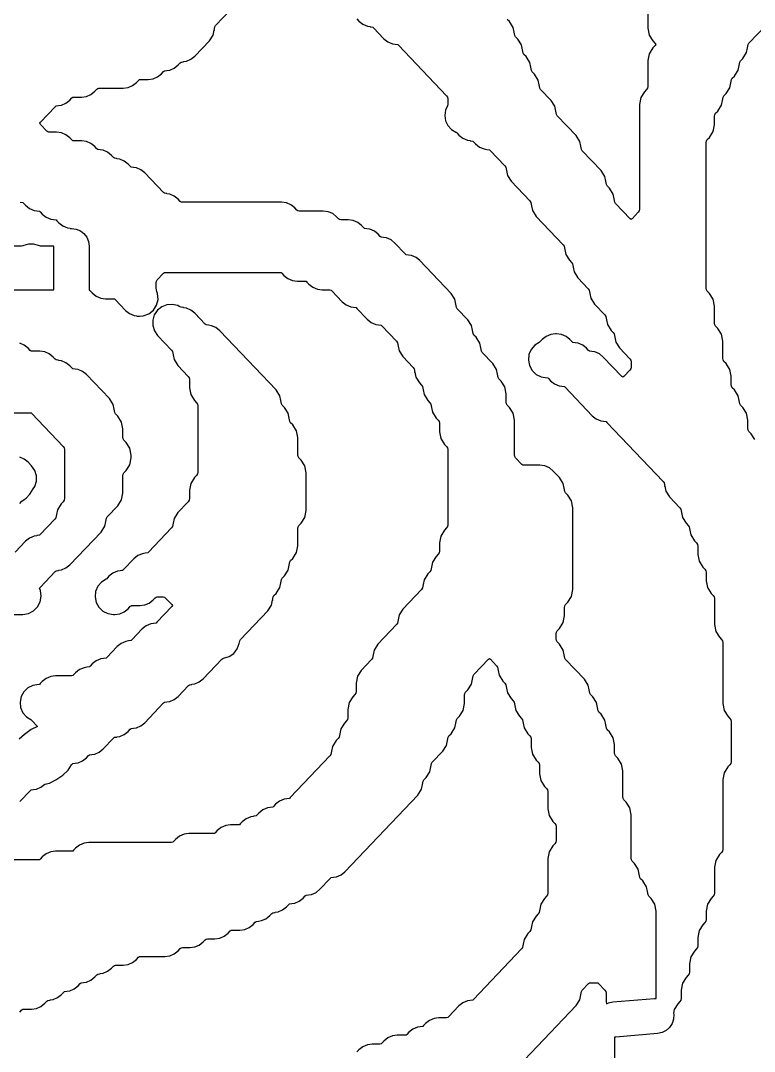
# Model space of a CAD drawing. Header units: millimetres. Extents: x 0 to 63, y 0 to 126.
# Drawn here: x 20.25 to 40.19, y 28.01 to 56.02 of the extents above; entities that cross this region are included whole.
import ezdxf

# ---------------------------------------------------------------- set-up
doc = ezdxf.new("R2010")
doc.units = ezdxf.units.MM
doc.layers.add('CUT', color=1, linetype='Continuous')

msp = doc.modelspace()

# ---------------------------------------------------------------- linework, layer by layer
at = {"layer": 'CUT'}
for points in [[(37.2967, 58.663), (37.2967, 55.8125), (37.3323, 55.627), (37.4343, 55.468), (37.497, 55.4021), (37.5162, 55.3745), (37.497, 55.3469), (37.4343, 55.2809), (37.3323, 55.1219), (37.2967, 54.9365), (37.2967, 54.2306), (37.2882, 54.1864), (37.2638, 54.1484), (37.2078, 54.0894), (37.1058, 53.9304), (37.0702, 53.745), (37.0702, 50.8945), (37.0617, 50.8502), (37.0373, 50.8123), (36.8716, 50.638), (36.8437, 50.6167), (36.8157, 50.638), (36.4235, 51.0506), (36.3992, 51.0885), (36.3816, 51.1795), (36.38, 51.1792), (36.355, 51.3092), (36.253, 51.4682), (36.197, 51.5272), (36.1726, 51.5651), (36.1551, 51.6561), (36.1535, 51.6558), (36.1285, 51.7858), (36.0265, 51.9448), (35.5174, 52.4804), (35.4931, 52.5183), (35.4756, 52.6093), (35.4739, 52.609), (35.4489, 52.7389), (35.347, 52.8979), (34.8379, 53.4336), (34.8136, 53.4715), (34.7961, 53.5625), (34.7944, 53.5622), (34.7694, 53.6921), (34.6675, 53.8511), (34.3849, 54.1484), (34.3606, 54.1864), (34.3431, 54.2774), (34.3414, 54.2771), (34.3164, 54.407), (34.2145, 54.566), (34.1584, 54.625), (34.1341, 54.663), (34.1166, 54.754), (34.1149, 54.7537), (34.0899, 54.8836), (33.988, 55.0426), (33.9319, 55.1016), (33.9076, 55.1396), (33.8901, 55.2306), (33.8884, 55.2303), (33.8634, 55.3602), (33.7615, 55.5192), (33.7054, 55.5782), (33.6811, 55.6162), (33.6635, 55.7072), (33.6619, 55.7069), (33.6369, 55.8368), (33.535, 55.9958), (33.4789, 56.0548)], [(40.2056, 44.6368), (40.1037, 44.7958), (40.0476, 44.8548), (40.0233, 44.8928), (40.0148, 44.937), (40.0148, 45.1662), (39.9791, 45.3517), (39.8772, 45.5107), (39.8211, 45.5697), (39.7968, 45.6077), (39.7793, 45.6987), (39.7776, 45.6984), (39.7526, 45.8283), (39.6507, 45.9873), (39.5946, 46.0463), (39.5703, 46.0843), (39.5618, 46.1285), (39.5618, 46.3577), (39.5261, 46.5432), (39.4242, 46.7022), (39.3681, 46.7612), (39.3438, 46.7991), (39.3352, 46.8434), (39.3352, 47.3109), (39.2996, 47.4964), (39.1977, 47.6554), (39.1416, 47.7144), (39.1172, 47.7523), (39.1087, 47.7966), (39.1087, 48.2641), (39.0731, 48.4496), (38.9711, 48.6086), (38.9151, 48.6676), (38.8907, 48.7055), (38.8822, 48.7498), (38.8822, 52.7055), (38.8907, 52.7498), (38.9151, 52.7877), (38.9711, 52.8467), (39.0731, 53.0057), (39.1087, 53.1912), (39.1087, 53.4204), (39.1172, 53.4647), (39.1416, 53.5026), (39.1977, 53.5616), (39.2996, 53.7206), (39.3246, 53.8506), (39.3262, 53.8502), (39.3438, 53.9413), (39.3681, 53.9792), (39.4242, 54.0382), (39.5261, 54.1972), (39.5511, 54.3272), (39.5528, 54.3268), (39.5703, 54.4179), (39.5946, 54.4558), (39.6507, 54.5148), (39.7526, 54.6738), (39.7776, 54.8038), (39.7793, 54.8034), (39.7968, 54.8945), (39.8211, 54.9324), (39.8772, 54.9914), (39.9791, 55.1504), (40.0041, 55.2804), (40.0058, 55.28), (40.0233, 55.3711), (40.0476, 55.409), (41.2362, 56.6595)], [(33.5939, 27.4108), (35.347, 29.2552), (35.4489, 29.4142), (35.4739, 29.5442), (35.4756, 29.5439), (35.4931, 29.6349), (35.5174, 29.6728), (35.6878, 29.8521), (35.713, 29.8722), (35.745, 29.8766), (35.9038, 29.8766), (35.9358, 29.8722), (35.9609, 29.8521), (36.1313, 29.6728), (36.1556, 29.6349), (36.1641, 29.5907), (36.1641, 29.3614), (36.175828, 29.300493), (36.227929, 29.327395), (36.350354, 29.35411), (37.482954, 29.44941), (37.5232, 29.447519), (37.5232, 31.8216), (37.4875, 32.007), (37.3856, 32.166), (37.3295, 32.225), (37.3052, 32.263), (37.2877, 32.354), (37.286, 32.3537), (37.261, 32.4836), (37.1591, 32.6426), (37.103, 32.7016), (37.0787, 32.7396), (37.0612, 32.8306), (37.0595, 32.8303), (37.0345, 32.9602), (36.9326, 33.1192), (36.8765, 33.1782), (36.8522, 33.2162), (36.8437, 33.2604), (36.8437, 34.4428), (36.808, 34.6283), (36.7061, 34.7873), (36.65, 34.8463), (36.6257, 34.8843), (36.6172, 34.9285), (36.6172, 35.6343), (36.5815, 35.8198), (36.4796, 35.9788), (36.4235, 36.0378), (36.3992, 36.0757), (36.3906, 36.12), (36.3906, 36.3492), (36.355, 36.5347), (36.253, 36.6937), (36.197, 36.7527), (36.1726, 36.7906), (36.1551, 36.8817), (36.1535, 36.8813), (36.1285, 37.0113), (36.0265, 37.1703), (35.9705, 37.2293), (35.9461, 37.2672), (35.9286, 37.3583), (35.9269, 37.3579), (35.902, 37.4879), (35.8, 37.6469), (35.7439, 37.7059), (35.7196, 37.7438), (35.7021, 37.8349), (35.7004, 37.8345), (35.6754, 37.9645), (35.5735, 38.1235), (35.0644, 38.6591), (35.0401, 38.697), (35.0226, 38.7881), (35.0209, 38.7877), (34.9959, 38.9177), (34.894, 39.0767), (34.8379, 39.1357), (34.8136, 39.1736), (34.8051, 39.2179), (34.8051, 39.3609), (34.8136, 39.4051), (34.8379, 39.443), (34.894, 39.5021), (34.9959, 39.6611), (35.0316, 39.8465), (35.0316, 40.0758), (35.0401, 40.12), (35.0644, 40.1579), (35.1205, 40.2169), (35.2224, 40.376), (35.2581, 40.5614), (35.2581, 42.7833), (35.2224, 42.9687), (35.1205, 43.1277), (35.0644, 43.1867), (35.0401, 43.2247), (35.0226, 43.3157), (35.0209, 43.3154), (34.9959, 43.4453), (34.894, 43.6043), (34.7264, 43.7806), (34.6213, 43.8649), (34.4975, 43.918), (34.364, 43.9362), (33.9329, 43.9362), (33.9009, 43.9405), (33.8757, 43.9607), (33.7054, 44.1399), (33.6811, 44.1779), (33.6725, 44.2221), (33.6725, 45.1662), (33.6369, 45.3517), (33.535, 45.5107), (33.4789, 45.5697), (33.4545, 45.6077), (33.446, 45.6519), (33.446, 45.8811), (33.4104, 46.0666), (33.3084, 46.2256), (33.2524, 46.2846), (33.228, 46.3225), (33.2105, 46.4136), (33.2089, 46.4133), (33.1839, 46.5432), (33.0819, 46.7022), (32.7993, 46.9995), (32.775, 47.0374), (32.7575, 47.1285), (32.7558, 47.1282), (32.7308, 47.2581), (32.6289, 47.4171), (32.5728, 47.4761), (32.5485, 47.514), (32.531, 47.6051), (32.5293, 47.6047), (32.5043, 47.7347), (32.4024, 47.8937), (32.1198, 48.191), (32.0955, 48.2289), (32.078, 48.32), (32.0763, 48.3196), (32.0513, 48.4496), (31.9494, 48.6086), (31.1023, 49.4998), (30.9972, 49.584), (30.8734, 49.6372), (30.7949, 49.6478), (30.7953, 49.6508), (30.7298, 49.6597), (30.7046, 49.6798), (30.4228, 49.9764), (30.3176, 50.0606), (30.1938, 50.1138), (30.1154, 50.1244), (30.1158, 50.1274), (30.0503, 50.1363), (30.0251, 50.1564), (29.9697, 50.2147), (29.8646, 50.2989), (29.7408, 50.3521), (29.6624, 50.3627), (29.6628, 50.3657), (29.5973, 50.3746), (29.5721, 50.3947), (29.5167, 50.453), (29.4116, 50.5372), (29.2878, 50.5904), (29.1543, 50.6085), (28.9497, 50.6085), (28.9177, 50.6129), (28.8926, 50.633), (28.8372, 50.6913), (28.7321, 50.7755), (28.6083, 50.8287), (28.4748, 50.8468), (27.8172, 50.8468), (27.7852, 50.8512), (27.76, 50.8713), (27.7047, 50.9296), (27.5995, 51.0138), (27.4757, 51.067), (27.3423, 51.0851), (24.6461, 51.0851), (24.6141, 51.0895), (24.5889, 51.1096), (24.5335, 51.1679), (24.4284, 51.2521), (24.3046, 51.3053), (24.2262, 51.3159), (24.2266, 51.3188), (24.1611, 51.3278), (24.1359, 51.3479), (23.6275, 51.8828), (23.5224, 51.967), (23.3986, 52.0201), (23.3201, 52.0308), (23.3205, 52.0337), (23.255, 52.0426), (23.2299, 52.0628), (23.1745, 52.1211), (23.0694, 52.2053), (22.9456, 52.2584), (22.8671, 52.2691), (22.8675, 52.272), (22.802, 52.2809), (22.7769, 52.3011), (22.7215, 52.3594), (22.6164, 52.4436), (22.4926, 52.4967), (22.4141, 52.5074), (22.4145, 52.5103), (22.349, 52.5192), (22.3238, 52.5394), (22.2685, 52.5977), (22.1633, 52.6819), (22.0396, 52.735), (21.9061, 52.7532), (21.7015, 52.7532), (21.6695, 52.7575), (21.6443, 52.7777), (21.5889, 52.836), (21.4838, 52.9202), (21.36, 52.9733), (21.2265, 52.9915), (21.0219, 52.9915), (20.99, 52.9958), (20.9648, 53.016), (20.7878, 53.2022), (20.7686, 53.2298), (20.7878, 53.2574), (21.1913, 53.6819), (21.2165, 53.702), (21.282, 53.7109), (21.2816, 53.7139), (21.36, 53.7245), (21.4838, 53.7777), (21.5889, 53.8619), (21.6443, 53.9202), (21.6695, 53.9403), (21.7015, 53.9447), (21.9061, 53.9447), (22.0396, 53.9628), (22.1633, 54.016), (22.2685, 54.1002), (22.3238, 54.1585), (22.349, 54.1786), (22.381, 54.183), (23.0386, 54.183), (23.1721, 54.2011), (23.2959, 54.2543), (23.401, 54.3385), (23.4564, 54.3968), (23.4816, 54.4169), (23.5135, 54.4213), (23.7181, 54.4213), (23.8516, 54.4394), (23.9754, 54.4926), (24.0805, 54.5768), (24.1359, 54.6351), (24.1611, 54.6552), (24.2266, 54.6641), (24.2262, 54.6671), (24.3046, 54.6777), (24.4284, 54.7309), (24.5335, 54.8151), (24.5889, 54.8733), (24.6141, 54.8935), (24.6796, 54.9024), (24.6792, 54.9054), (24.7576, 54.916), (24.8814, 54.9691), (24.9866, 55.0534), (25.3807, 55.468), (25.4826, 55.627), (25.5076, 55.757), (25.5093, 55.7566), (25.5268, 55.8477), (25.5511, 55.8856), (26.1745, 56.5414)], [(29.3922, 56.0648), (29.4476, 56.0066), (29.5527, 55.9223), (29.6765, 55.8692), (29.755, 55.8585), (29.7546, 55.8556), (29.82, 55.8467), (29.8452, 55.8265), (30.1271, 55.53), (30.2322, 55.4457), (30.356, 55.3926), (30.4345, 55.3819), (30.4341, 55.379), (30.4996, 55.3701), (30.5247, 55.3499), (31.8277, 53.9792), (31.852, 53.9413), (31.8605, 53.897), (31.8605, 53.754), (31.8508, 53.7036), (31.798, 53.587), (31.7784, 53.4443), (31.8004, 53.3018), (31.8621, 53.1716), (31.9583, 53.0643), (32.0812, 52.989), (32.0846, 52.9875), (32.1103, 52.967), (32.1657, 52.9087), (32.2708, 52.8245), (32.3946, 52.7713), (32.473, 52.7607), (32.4726, 52.7577), (32.5381, 52.7488), (32.5633, 52.7287), (32.6187, 52.6704), (32.7238, 52.5862), (32.8476, 52.533), (32.9261, 52.5224), (32.9257, 52.5195), (32.9912, 52.5105), (33.0163, 52.4904), (33.4132, 52.0728), (33.4375, 52.0349), (33.455, 51.9439), (33.4567, 51.9442), (33.4817, 51.8142), (33.5836, 51.6552), (34.0927, 51.1196), (34.1171, 51.0817), (34.1346, 50.9907), (34.1362, 50.991), (34.1612, 50.8611), (34.2632, 50.7021), (34.9988, 49.9282), (35.0231, 49.8902), (35.0406, 49.7992), (35.0423, 49.7995), (35.0673, 49.6696), (35.1692, 49.5106), (35.2253, 49.4516), (35.2496, 49.4136), (35.2671, 49.3226), (35.2688, 49.3229), (35.2938, 49.193), (35.3957, 49.034), (35.6783, 48.7367), (35.7026, 48.6987), (35.7201, 48.6077), (35.7218, 48.608), (35.7468, 48.4781), (35.8487, 48.3191), (36.1313, 48.0218), (36.1556, 47.9838), (36.1731, 47.8928), (36.1748, 47.8931), (36.1998, 47.7632), (36.3017, 47.6042), (36.3578, 47.5452), (36.3821, 47.5072), (36.3996, 47.4162), (36.4013, 47.4165), (36.4263, 47.2866), (36.5282, 47.1276), (36.8108, 46.8303), (36.8351, 46.7923), (36.8437, 46.7481), (36.8437, 46.6051), (36.8351, 46.5608), (36.8108, 46.5229), (36.6451, 46.3486), (36.6172, 46.3274), (36.5892, 46.3486), (36.0855, 46.8785), (35.9803, 46.9628), (35.8565, 47.0159), (35.7781, 47.0266), (35.7785, 47.0295), (35.713, 47.0384), (35.6878, 47.0586), (35.6324, 47.1168), (35.5273, 47.2011), (35.4035, 47.2542), (35.3251, 47.2649), (35.3255, 47.2678), (35.26, 47.2767), (35.2348, 47.2969), (35.1794, 47.3551), (35.0743, 47.4394), (34.9505, 47.4925), (34.817, 47.5106), (34.7932, 47.5106), (34.6597, 47.4925), (34.5359, 47.4394), (34.4307, 47.3551), (34.3754, 47.2969), (34.3438, 47.2715), (34.2267, 47.1985), (34.128, 47.0836), (34.0683, 46.9445), (34.053, 46.7938), (34.0835, 46.6455), (34.157, 46.5131), (34.2667, 46.4088), (34.4027, 46.3421), (34.5115, 46.3254), (34.5112, 46.3237), (34.5767, 46.3148), (34.6019, 46.2946), (34.6573, 46.2364), (34.7624, 46.1521), (34.8862, 46.099), (34.9646, 46.0883), (34.9642, 46.0854), (35.0297, 46.0765), (35.0549, 46.0563), (35.7898, 45.2832), (35.8949, 45.1989), (36.0187, 45.1458), (36.0972, 45.1351), (36.0968, 45.1322), (36.1623, 45.1233), (36.1874, 45.1031), (37.7169, 43.4941), (37.7412, 43.4562), (37.7587, 43.3651), (37.7604, 43.3655), (37.7854, 43.2355), (37.8873, 43.0765), (38.1699, 42.7792), (38.1942, 42.7413), (38.2117, 42.6502), (38.2134, 42.6506), (38.2384, 42.5206), (38.3403, 42.3616), (38.3964, 42.3026), (38.4207, 42.2647), (38.4382, 42.1737), (38.4399, 42.174), (38.4649, 42.044), (38.5668, 41.885), (38.6229, 41.826), (38.6472, 41.7881), (38.6557, 41.7438), (38.6557, 41.5146), (38.6914, 41.3291), (38.7933, 41.1701), (38.8494, 41.1111), (38.8737, 41.0732), (38.8822, 41.0289), (38.8822, 40.7997), (38.9179, 40.6142), (39.0198, 40.4552), (39.0759, 40.3962), (39.1002, 40.3583), (39.1087, 40.3141), (39.1087, 39.6082), (39.1444, 39.4228), (39.2463, 39.2638), (39.3024, 39.2047), (39.3267, 39.1668), (39.3352, 39.1226), (39.3352, 37.4635), (39.3709, 37.2781), (39.4728, 37.1191), (39.5289, 37.0601), (39.5532, 37.0221), (39.5618, 36.9779), (39.5618, 35.8817), (39.5532, 35.8374), (39.5289, 35.7995), (39.4728, 35.7405), (39.3709, 35.5815), (39.3352, 35.396), (39.3352, 33.4987), (39.3267, 33.4545), (39.3024, 33.4165), (39.2463, 33.3575), (39.1444, 33.1985), (39.1087, 33.013), (39.1087, 32.3072), (39.1002, 32.263), (39.0759, 32.225), (39.0198, 32.166), (38.9179, 32.007), (38.8822, 31.8216), (38.8822, 31.5923), (38.8737, 31.5481), (38.8494, 31.5101), (38.7933, 31.4511), (38.6914, 31.2921), (38.6557, 31.1067), (38.6557, 30.8774), (38.6472, 30.8332), (38.6229, 30.7953), (38.5668, 30.7362), (38.4649, 30.5772), (38.4292, 30.3918), (38.4292, 30.1625), (38.4207, 30.1183), (38.3964, 30.0804), (38.3403, 30.0214), (38.2384, 29.8623), (38.2027, 29.6769), (38.2027, 29.4476), (38.1942, 29.4034), (38.1699, 29.3655), (38.1138, 29.3065), (38.0119, 29.1475), (37.993115, 29.049817), (38.00151, 29.011346), (37.995628, 28.886179), (37.957552, 28.766799), (37.889874, 28.661342), (37.797209, 28.576995), (37.685871, 28.519505), (37.563446, 28.49279), (36.430846, 28.39749), (36.3906, 28.399381), (36.3906, 26.5881)], [(20.2412, 51.0897), (20.3067, 51.0808), (20.3319, 51.0606), (20.3873, 51.0023), (20.4924, 50.9181), (20.6162, 50.865), (20.6946, 50.8543), (20.6942, 50.8514), (20.7597, 50.8425), (20.7849, 50.8223), (20.8403, 50.764), (20.9454, 50.6798), (21.0692, 50.6267), (21.1476, 50.616), (21.1472, 50.6131), (21.2127, 50.6042), (21.2379, 50.584), (21.2933, 50.5257), (21.3984, 50.4415), (21.5222, 50.3884), (21.6007, 50.3777), (21.6003, 50.3748), (21.621271, 50.371951), (21.6338, 50.3736), (21.758033, 50.357244), (21.8738, 50.309292), (21.973211, 50.233011), (22.049492, 50.1336), (22.097444, 50.017833), (22.1138, 49.8936), (22.1138, 48.7021), (22.113331, 48.698535), (22.1188, 48.6978), (22.1439, 48.6776), (22.1993, 48.6194), (22.3044, 48.5351), (22.4282, 48.482), (22.5617, 48.4638), (22.7663, 48.4638), (22.7983, 48.4595), (22.8235, 48.4393), (23.1053, 48.1428), (23.2105, 48.0585), (23.3343, 48.0054), (23.4127, 47.9947), (23.4123, 47.9918), (23.4206, 47.9907), (23.4388, 47.9912), (23.4678, 47.9872), (23.4797, 47.9872), (23.4797, 47.9923), (23.5824, 47.9951), (23.7343, 48.051), (23.8604, 48.1525), (23.9474, 48.2889), (23.9863, 48.446), (23.973, 48.6073), (23.9497, 48.6614), (23.9327, 48.7498), (23.9327, 48.8928), (23.9412, 48.937), (23.9655, 48.975), (24.1359, 49.1542), (24.1611, 49.1744), (24.193, 49.1787), (27.2965, 49.1787), (27.3285, 49.1744), (27.3536, 49.1542), (27.409, 49.096), (27.5141, 49.0117), (27.6379, 48.9586), (27.7714, 48.9404), (27.976, 48.9404), (28.008, 48.9361), (28.0332, 48.9159), (28.0885, 48.8577), (28.1936, 48.7734), (28.3174, 48.7203), (28.4509, 48.7021), (28.6555, 48.7021), (28.6875, 48.6978), (28.7127, 48.6776), (28.9946, 48.3811), (29.0997, 48.2968), (29.2235, 48.2437), (29.3019, 48.233), (29.3015, 48.2301), (29.367, 48.2212), (29.3922, 48.201), (29.6741, 47.9045), (29.7792, 47.8202), (29.903, 47.7671), (29.9815, 47.7564), (29.9811, 47.7535), (30.0466, 47.7446), (30.0717, 47.7244), (30.4686, 47.3069), (30.4929, 47.2689), (30.5104, 47.1779), (30.5121, 47.1782), (30.5371, 47.0483), (30.639, 46.8893), (30.9216, 46.592), (30.9459, 46.554), (30.9634, 46.463), (30.9651, 46.4633), (30.9901, 46.3334), (31.092, 46.1744), (31.1481, 46.1154), (31.1724, 46.0775), (31.19, 45.9864), (31.1916, 45.9867), (31.2166, 45.8568), (31.3186, 45.6978), (31.3746, 45.6388), (31.399, 45.6009), (31.4165, 45.5098), (31.4181, 45.5101), (31.4431, 45.3802), (31.5451, 45.2212), (31.6011, 45.1622), (31.6255, 45.1243), (31.634, 45.08), (31.634, 44.8508), (31.6696, 44.6653), (31.7716, 44.5063), (31.8277, 44.4473), (31.852, 44.4094), (31.8605, 44.3651), (31.8605, 42.3157), (31.852, 42.2715), (31.8277, 42.2336), (31.7716, 42.1745), (31.6696, 42.0155), (31.634, 41.8301), (31.634, 41.6008), (31.6255, 41.5566), (31.6011, 41.5187), (31.5451, 41.4597), (31.4431, 41.3006), (31.4181, 41.1707), (31.4165, 41.171), (31.399, 41.08), (31.3746, 41.0421), (31.3186, 40.9831), (31.2166, 40.824), (31.1916, 40.6941), (31.19, 40.6944), (31.1724, 40.6034), (31.1481, 40.5655), (30.639, 40.0299), (30.5371, 39.8709), (30.5121, 39.7409), (30.5104, 39.7412), (30.4929, 39.6502), (30.4686, 39.6123), (29.9595, 39.0767), (29.8576, 38.9177), (29.8326, 38.7877), (29.8309, 38.7881), (29.8134, 38.697), (29.7891, 38.6591), (29.5065, 38.3618), (29.4046, 38.2028), (29.3689, 38.0173), (29.3689, 37.7881), (29.3604, 37.7438), (29.3361, 37.7059), (29.28, 37.6469), (29.1781, 37.4879), (29.1424, 37.3024), (29.1424, 37.0732), (29.1339, 37.0289), (29.1096, 36.991), (29.0535, 36.932), (28.9515, 36.773), (28.9266, 36.643), (28.9249, 36.6434), (28.9074, 36.5523), (28.8831, 36.5144), (28.827, 36.4554), (28.725, 36.2964), (28.7001, 36.1665), (28.6984, 36.1668), (28.6809, 36.0757), (28.6565, 36.0378), (27.5801, 34.9054), (27.555, 34.8852), (27.4895, 34.8763), (27.4899, 34.8734), (27.4114, 34.8627), (27.2876, 34.8096), (27.1825, 34.7253), (27.1271, 34.6671), (27.1019, 34.6469), (27.0365, 34.638), (27.0369, 34.6351), (26.9584, 34.6244), (26.8346, 34.5713), (26.7295, 34.487), (26.6741, 34.4288), (26.6489, 34.4086), (26.5834, 34.3997), (26.5838, 34.3968), (26.5054, 34.3861), (26.3816, 34.333), (26.2765, 34.2487), (26.2211, 34.1905), (26.1959, 34.1703), (26.1639, 34.166), (25.9593, 34.166), (25.8259, 34.1478), (25.7021, 34.0947), (25.5969, 34.0104), (25.5416, 33.9522), (25.5164, 33.932), (25.4844, 33.9277), (24.8268, 33.9277), (24.6933, 33.9095), (24.5695, 33.8564), (24.4644, 33.7721), (24.409, 33.7139), (24.3839, 33.6937), (24.3519, 33.6894), (22.1087, 33.6894), (21.9752, 33.6712), (21.8514, 33.6181), (21.7463, 33.5338), (21.6909, 33.4756), (21.6658, 33.4554), (21.6338, 33.4511), (21.2027, 33.4511), (21.0692, 33.4329), (20.9454, 33.3798), (20.8403, 33.2955), (20.7849, 33.2373), (20.7597, 33.2171), (20.7278, 33.2128), (19.8436, 33.2128)], [(19.8894, 48.7021), (21.1538, 48.7021), (21.1538, 49.8936), (20.7954, 49.8936), (20.7628, 49.898), (20.7323, 49.9112), (20.6024, 49.9471), (20.4677, 49.9471), (20.3379, 49.9112), (20.3073, 49.898), (20.2747, 49.8936), (18.9376, 49.8936)], [(20.2299, 34.7981), (20.5118, 35.0946), (20.5369, 35.1148), (20.6024, 35.1237), (20.602, 35.1266), (20.6805, 35.1373), (20.8043, 35.1904), (20.908902, 35.2743), (21.034758, 35.301615), (21.208825, 35.391247), (21.395776, 35.520915), (21.540715, 35.652545), (21.63625, 35.801043), (21.6443, 35.8095), (21.6695, 35.8297), (21.735, 35.8386), (21.7346, 35.8415), (21.813, 35.8522), (21.9368, 35.9053), (22.042, 35.9896), (22.0973, 36.0478), (22.1225, 36.068), (22.188, 36.0769), (22.1876, 36.0798), (22.2661, 36.0905), (22.3899, 36.1436), (22.495, 36.2279), (22.7769, 36.5244), (22.802, 36.5446), (22.8675, 36.5535), (22.8671, 36.5564), (22.9456, 36.5671), (23.0694, 36.6202), (23.1745, 36.7045), (23.2299, 36.7627), (23.255, 36.7829), (23.3205, 36.7918), (23.3201, 36.7947), (23.3986, 36.8054), (23.5224, 36.8585), (23.6275, 36.9428), (24.1359, 37.4776), (24.1611, 37.4978), (24.2266, 37.5067), (24.2262, 37.5096), (24.3046, 37.5203), (24.4284, 37.5734), (24.5335, 37.6577), (24.8154, 37.9542), (24.8406, 37.9744), (24.9061, 37.9833), (24.9057, 37.9862), (24.9842, 37.9969), (25.108, 38.05), (25.2131, 38.1342), (25.7215, 38.6691), (25.7466, 38.6893), (25.7685, 38.6922), (25.9171, 38.7367), (26.0449, 38.8246), (26.1396, 38.9473), (26.1921, 39.0933), (26.2063, 39.1668), (26.2306, 39.2047), (26.9662, 39.9786), (27.0681, 40.1377), (27.0931, 40.2676), (27.0948, 40.2673), (27.1123, 40.3583), (27.1366, 40.3962), (27.1927, 40.4552), (27.2947, 40.6142), (27.3196, 40.7442), (27.3213, 40.7439), (27.3388, 40.8349), (27.3631, 40.8728), (27.4192, 40.9318), (27.5212, 41.0908), (27.5462, 41.2208), (27.5478, 41.2205), (27.5653, 41.3115), (27.5897, 41.3494), (27.6457, 41.4084), (27.7477, 41.5674), (27.7833, 41.7529), (27.7833, 42.2204), (27.7918, 42.2647), (27.8162, 42.3026), (27.8723, 42.3616), (27.9742, 42.5206), (28.0098, 42.7061), (28.0098, 43.7365), (27.9742, 43.9219), (27.8723, 44.0809), (27.8162, 44.1399), (27.7918, 44.1779), (27.7833, 44.2221), (27.7833, 44.6896), (27.7477, 44.8751), (27.6457, 45.0341), (27.5897, 45.0931), (27.5653, 45.1311), (27.5478, 45.2221), (27.5462, 45.2218), (27.5212, 45.3517), (27.4192, 45.5107), (27.3631, 45.5697), (27.3388, 45.6077), (27.3213, 45.6987), (27.3196, 45.6984), (27.2947, 45.8283), (27.1927, 45.9873), (25.6661, 47.5934), (25.561, 47.6777), (25.4372, 47.7308), (25.3587, 47.7415), (25.3591, 47.7444), (25.2936, 47.7533), (25.2684, 47.7735), (24.9866, 48.07), (24.8814, 48.1543), (24.7576, 48.2074), (24.6792, 48.2181), (24.6796, 48.221), (24.6135, 48.23), (24.5637, 48.2513), (24.5195, 48.2769), (24.3735, 48.3103), (24.2242, 48.2989), (24.085, 48.2438), (23.9683, 48.15), (23.8846, 48.0258), (23.8414, 47.8824), (23.8427, 47.7326), (23.8883, 47.59), (23.974, 47.4672), (24.3529, 47.0686), (24.3772, 47.0306), (24.3947, 46.9396), (24.3964, 46.9399), (24.4214, 46.81), (24.5233, 46.651), (24.8059, 46.3537), (24.8302, 46.3157), (24.8387, 46.2715), (24.8387, 46.0423), (24.8744, 45.8568), (24.9763, 45.6978), (25.0324, 45.6388), (25.0567, 45.6009), (25.0652, 45.5566), (25.0652, 43.7455), (25.0567, 43.7013), (25.0324, 43.6633), (24.9763, 43.6043), (24.8744, 43.4453), (24.8387, 43.2599), (24.8387, 43.0306), (24.8302, 42.9864), (24.8059, 42.9484), (24.5233, 42.6511), (24.4214, 42.4921), (24.3964, 42.3622), (24.3947, 42.3625), (24.3772, 42.2715), (24.3529, 42.2336), (23.7295, 41.5777), (23.7043, 41.5575), (23.6388, 41.5486), (23.6392, 41.5457), (23.5608, 41.535), (23.437, 41.4819), (23.3319, 41.3977), (23.05, 41.1011), (23.0243, 41.0805), (23.0176, 41.0777), (23.0162, 41.0768), (22.9977, 41.0773), (22.9593, 41.072), (22.9597, 41.0691), (22.8812, 41.0584), (22.7575, 41.0053), (22.6523, 40.9211), (22.615, 40.8818), (22.5942, 40.8521), (22.5767, 40.8446), (22.4482, 40.7645), (22.3496, 40.6496), (22.2899, 40.5104), (22.2746, 40.3598), (22.3051, 40.2115), (22.3785, 40.0791), (22.4883, 39.9747), (22.6242, 39.908), (22.7739, 39.8851), (22.8121, 39.8851), (22.9456, 39.9033), (23.0694, 39.9564), (23.1745, 40.0406), (23.2119, 40.08), (23.2326, 40.1096), (23.2623, 40.1223), (23.2636, 40.1232), (23.2821, 40.1227), (23.287, 40.1234), (23.4916, 40.1234), (23.6251, 40.1416), (23.7489, 40.1947), (23.854, 40.2789), (23.9094, 40.3372), (23.9346, 40.3574), (23.9665, 40.3617), (24.1254, 40.3617), (24.1573, 40.3574), (24.1825, 40.3372), (24.3595, 40.151), (24.3787, 40.1234), (24.3595, 40.0958), (23.956, 39.6713), (23.9308, 39.6512), (23.8653, 39.6423), (23.8657, 39.6393), (23.7873, 39.6287), (23.6635, 39.5755), (23.5584, 39.4913), (23.2765, 39.1947), (23.2513, 39.1746), (23.1858, 39.1657), (23.1862, 39.1627), (23.1078, 39.1521), (22.984, 39.0989), (22.8788, 39.0147), (22.597, 38.7181), (22.5718, 38.698), (22.5063, 38.6891), (22.5067, 38.6861), (22.4282, 38.6755), (22.3044, 38.6223), (22.1993, 38.5381), (22.1439, 38.4798), (22.1188, 38.4597), (22.0533, 38.4508), (22.0537, 38.4478), (21.9752, 38.4372), (21.8514, 38.384), (21.7463, 38.2998), (21.6909, 38.2415), (21.6658, 38.2214), (21.6338, 38.217), (21.2027, 38.217), (21.0692, 38.1989), (20.9454, 38.1457), (20.8403, 38.0615), (20.7849, 38.0032), (20.7597, 37.9831), (20.6942, 37.9742), (20.6945, 37.9725), (20.5857, 37.9558), (20.4497, 37.8891), (20.34, 37.7848), (20.2665, 37.6524), (20.236, 37.5041), (20.2513, 37.3534), (20.311, 37.2142), (20.4097, 37.0993), (20.5268, 37.0264), (20.5584, 37.001), (20.710626, 36.840862), (20.540888, 36.75346), (20.353937, 36.623791), (20.208999, 36.492161)], [(19.4364, 39.8851), (20.311, 39.8851), (20.4647, 39.9093), (20.6035, 39.9796), (20.714, 40.0892), (20.7855, 40.2274), (20.811, 40.3809), (20.7881, 40.5348), (20.7679, 40.599), (20.7878, 40.6276), (21.1913, 41.0521), (21.2165, 41.0722), (21.282, 41.0812), (21.2816, 41.0841), (21.36, 41.0947), (21.4838, 41.1479), (21.5889, 41.2321), (22.4361, 42.1233), (22.538, 42.2823), (22.563, 42.4123), (22.5647, 42.4119), (22.5822, 42.503), (22.6065, 42.5409), (22.8891, 42.8382), (22.991, 42.9972), (23.0267, 43.1827), (23.0267, 43.6502), (23.0352, 43.6945), (23.0595, 43.7324), (23.1156, 43.7914), (23.2175, 43.9504), (23.2532, 44.1359), (23.2532, 44.213), (23.2175, 44.3985), (23.1156, 44.5575), (23.0595, 44.6165), (23.0352, 44.6545), (23.0267, 44.6987), (23.0267, 44.9279), (22.991, 45.1134), (22.8891, 45.2724), (22.833, 45.3314), (22.8087, 45.3694), (22.7912, 45.4604), (22.7895, 45.4601), (22.7645, 45.59), (22.6626, 45.749), (22.042, 46.4019), (21.9368, 46.4862), (21.813, 46.5393), (21.7346, 46.55), (21.735, 46.5529), (21.6695, 46.5618), (21.6443, 46.582), (21.5889, 46.6402), (21.4838, 46.7245), (21.36, 46.7776), (21.2816, 46.7883), (21.282, 46.7912), (21.2165, 46.8001), (21.1913, 46.8203), (21.1359, 46.8785), (21.0308, 46.9628), (20.907, 47.0159), (20.7735, 47.034), (20.5689, 47.034), (20.5369, 47.0384), (20.5118, 47.0586), (20.4564, 47.1168), (20.3513, 47.2011), (20.2275, 47.2542)], [(19.218628, 45.366), (20.5013, 45.366), (20.5332, 45.3616), (20.5584, 45.3414), (21.4083, 44.4473), (21.4326, 44.4094), (21.4411, 44.3651), (21.4411, 43.0306), (21.4326, 42.9864), (21.4083, 42.9484), (21.3522, 42.8894), (21.2503, 42.7304), (21.2253, 42.6005), (21.2236, 42.6008), (21.2061, 42.5098), (21.1818, 42.4718), (20.7849, 42.0543), (20.7597, 42.0341), (20.6942, 42.0252), (20.6946, 42.0223), (20.6162, 42.0116), (20.4924, 41.9585), (20.3873, 41.8743), (20.1054, 41.5777)], [(20.2299, 42.9002), (20.2853, 42.9585), (20.3434, 43.0051), (20.4058, 43.0437), (20.5035, 43.1553), (20.5936, 43.2959), (20.5914, 43.2974), (20.6339, 43.3585), (20.6792, 43.503), (20.6792, 43.6544), (20.6339, 43.7989), (20.5474, 43.9232), (20.4564, 44.0189), (20.3513, 44.1032), (20.2275, 44.1563)], [(20.2299, 29.0789), (20.2853, 29.1372), (20.3104, 29.1574), (20.3424, 29.1617), (20.547, 29.1617), (20.6805, 29.1799), (20.8043, 29.233), (20.9094, 29.3172), (20.9648, 29.3755), (20.99, 29.3957), (21.0555, 29.4046), (21.0551, 29.4075), (21.1335, 29.4181), (21.2573, 29.4713), (21.3624, 29.5555), (21.4178, 29.6138), (21.443, 29.634), (21.5085, 29.6429), (21.5081, 29.6458), (21.5865, 29.6564), (21.7103, 29.7096), (21.8155, 29.7938), (21.8708, 29.8521), (21.896, 29.8722), (21.9615, 29.8812), (21.9611, 29.8841), (22.0396, 29.8947), (22.1633, 29.9479), (22.2685, 30.0321), (22.3238, 30.0904), (22.349, 30.1105), (22.4145, 30.1195), (22.4141, 30.1224), (22.4926, 30.133), (22.6164, 30.1862), (22.7215, 30.2704), (22.7769, 30.3287), (22.802, 30.3488), (22.834, 30.3532), (23.0386, 30.3532), (23.1721, 30.3713), (23.2959, 30.4245), (23.401, 30.5087), (23.4564, 30.567), (23.4816, 30.5871), (23.5135, 30.5915), (24.1711, 30.5915), (24.3046, 30.6096), (24.4284, 30.6628), (24.5335, 30.747), (24.5889, 30.8053), (24.6141, 30.8254), (24.6461, 30.8298), (24.8507, 30.8298), (24.9842, 30.8479), (25.108, 30.9011), (25.2131, 30.9853), (25.2684, 31.0436), (25.2936, 31.0637), (25.3256, 31.0681), (25.5302, 31.0681), (25.6637, 31.0862), (25.7875, 31.1394), (25.8926, 31.2236), (25.948, 31.2819), (25.9731, 31.302), (26.0051, 31.3064), (26.2097, 31.3064), (26.3432, 31.3245), (26.467, 31.3777), (26.5721, 31.4619), (26.6275, 31.5202), (26.6527, 31.5403), (26.7182, 31.5492), (26.7178, 31.5522), (26.7962, 31.5628), (26.92, 31.616), (27.0251, 31.7002), (27.0805, 31.7585), (27.1057, 31.7786), (27.1712, 31.7875), (27.1708, 31.7905), (27.2492, 31.8011), (27.373, 31.8543), (27.4782, 31.9385), (27.5335, 31.9968), (27.5587, 32.0169), (27.6242, 32.0258), (27.6238, 32.0288), (27.7023, 32.0394), (27.826, 32.0926), (27.9312, 32.1768), (27.9865, 32.2351), (28.0117, 32.2552), (28.0772, 32.2641), (28.0768, 32.2671), (28.1553, 32.2777), (28.2791, 32.3309), (28.3842, 32.4151), (28.6661, 32.7116), (28.6912, 32.7318), (28.7567, 32.7407), (28.7563, 32.7437), (28.8348, 32.7543), (28.9586, 32.8074), (29.0637, 32.8917), (31.0434, 34.9744), (31.1453, 35.1334), (31.1703, 35.2633), (31.172, 35.263), (31.1895, 35.354), (31.2138, 35.392), (31.2699, 35.451), (31.3718, 35.61), (31.3968, 35.7399), (31.3985, 35.7396), (31.416, 35.8306), (31.4403, 35.8686), (31.7229, 36.1659), (31.8248, 36.3249), (31.8498, 36.4548), (31.8515, 36.4545), (31.869, 36.5455), (31.8933, 36.5835), (31.9494, 36.6425), (32.0513, 36.8015), (32.0763, 36.9314), (32.078, 36.9311), (32.0955, 37.0221), (32.1198, 37.0601), (32.1759, 37.1191), (32.2778, 37.2781), (32.3135, 37.4635), (32.3135, 37.6928), (32.322, 37.737), (32.3463, 37.775), (32.4024, 37.834), (32.5043, 37.993), (32.5293, 38.1229), (32.531, 38.1226), (32.5485, 38.2136), (32.5728, 38.2516), (32.965, 38.6642), (32.993, 38.6854), (33.021, 38.6642), (33.1867, 38.4899), (33.211, 38.4519), (33.2285, 38.3609), (33.2302, 38.3612), (33.2552, 38.2313), (33.3571, 38.0723), (33.4132, 38.0133), (33.4375, 37.9753), (33.455, 37.8843), (33.4567, 37.8846), (33.4817, 37.7547), (33.5836, 37.5957), (33.6397, 37.5367), (33.664, 37.4987), (33.6815, 37.4077), (33.6832, 37.408), (33.7082, 37.2781), (33.8101, 37.1191), (33.8662, 37.0601), (33.8905, 37.0221), (33.9081, 36.9311), (33.9097, 36.9314), (33.9347, 36.8015), (34.0366, 36.6425), (34.0927, 36.5835), (34.1171, 36.5455), (34.1256, 36.5013), (34.1256, 36.2721), (34.1612, 36.0866), (34.2632, 35.9276), (34.3192, 35.8686), (34.3436, 35.8306), (34.3521, 35.7864), (34.3521, 35.5572), (34.3877, 35.3717), (34.4897, 35.2127), (34.5458, 35.1537), (34.5701, 35.1157), (34.5786, 35.0715), (34.5786, 34.604), (34.6142, 34.4185), (34.7162, 34.2595), (34.7723, 34.2005), (34.7966, 34.1626), (34.8051, 34.1183), (34.8051, 33.737), (34.7966, 33.6928), (34.7723, 33.6548), (34.7162, 33.5958), (34.6142, 33.4368), (34.5786, 33.2513), (34.5786, 32.3072), (34.5701, 32.263), (34.5458, 32.225), (34.4897, 32.166), (34.3877, 32.007), (34.3628, 31.8771), (34.3611, 31.8774), (34.3436, 31.7864), (34.3192, 31.7484), (34.2632, 31.6894), (34.1612, 31.5304), (34.1362, 31.4005), (34.1346, 31.4008), (34.1171, 31.3098), (34.0927, 31.2718), (34.0366, 31.2128), (33.9347, 31.0538), (33.9097, 30.9239), (33.9081, 30.9242), (33.8905, 30.8332), (33.8662, 30.7953), (32.5633, 29.4245), (32.5381, 29.4043), (32.4726, 29.3954), (32.473, 29.3925), (32.3946, 29.3819), (32.2708, 29.3287), (32.1657, 29.2445), (31.8838, 28.9479), (31.8586, 28.9278), (31.8266, 28.9234), (31.622, 28.9234), (31.4886, 28.9053), (31.3648, 28.8521), (31.2596, 28.7679), (31.2043, 28.7096), (31.1791, 28.6895), (31.1136, 28.6805), (31.114, 28.6776), (31.0355, 28.667), (30.9117, 28.6138), (30.8066, 28.5296), (30.7513, 28.4713), (30.7261, 28.4512), (30.6941, 28.4468), (30.4895, 28.4468), (30.356, 28.4287), (30.2322, 28.3755), (30.1271, 28.2913), (30.0717, 28.233), (30.0466, 28.2129), (30.0146, 28.2085), (29.81, 28.2085), (29.6765, 28.1904), (29.5527, 28.1372), (29.4476, 28.053), (29.3922, 27.9947)]]:
    msp.add_lwpolyline(points, dxfattribs=at)

doc.saveas('drawing.dxf')
